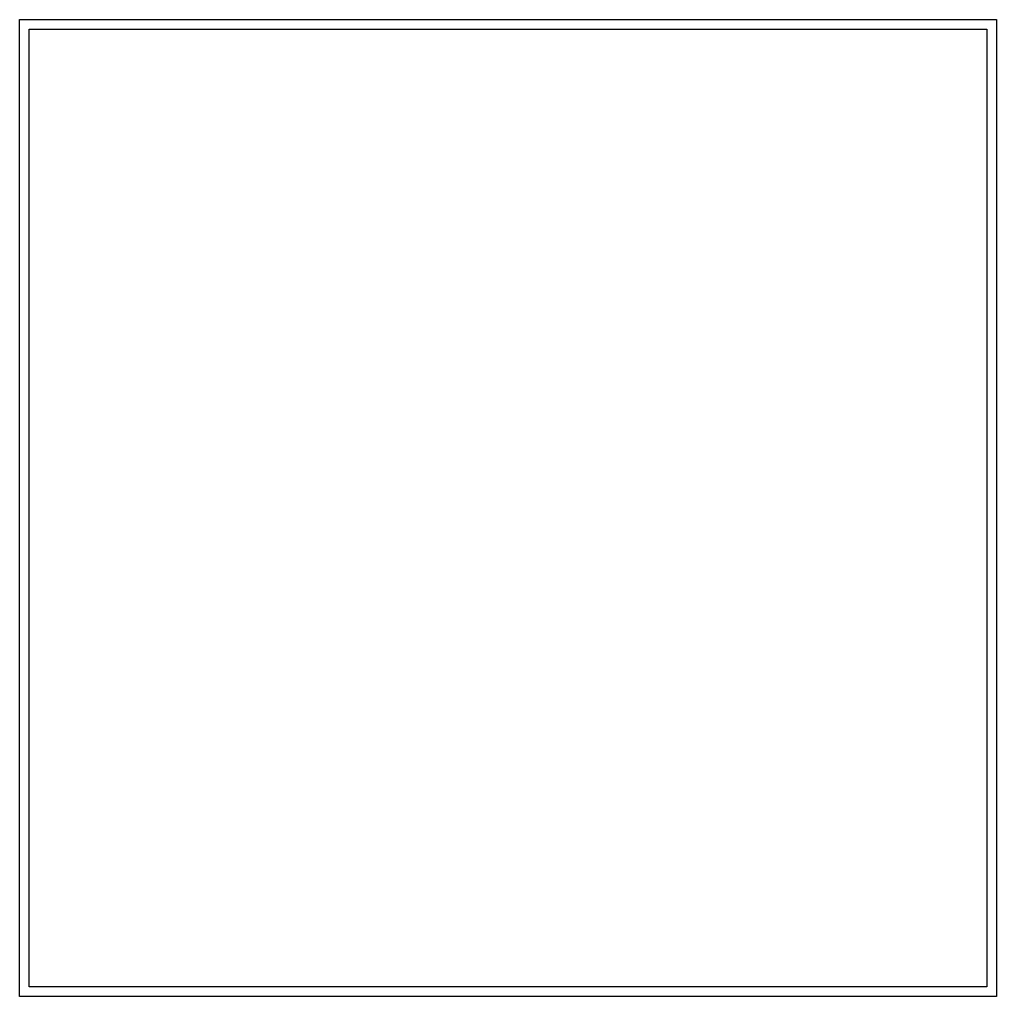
# Model space of a CAD drawing. Header units: millimetres. Extents: x 0 to 1000, y -1000 to 0.
import ezdxf

# ---------------------------------------------------------------- set-up
doc = ezdxf.new("R2010")
doc.units = ezdxf.units.MM

msp = doc.modelspace()

# ---------------------------------------------------------------- linework, layer by layer
for p, q in [((0, 0), (1000, 0)), ((0, -1000), (0, 0)), ((1000, 0), (1000, -1000)), ((10, -10), (990, -10)), ((10, -990), (10, -10)), ((990, -10), (990, -990)), ((990, -990), (10, -990)), ((1000, -1000), (0, -1000))]:
    msp.add_line(p, q)
for points in [[(1000, -1000), (0, -1000), (0, 0), (1000, 0)], [(990, -990), (10, -990), (10, -10), (990, -10)]]:
    msp.add_3dface(points)

doc.saveas('drawing.dxf')
